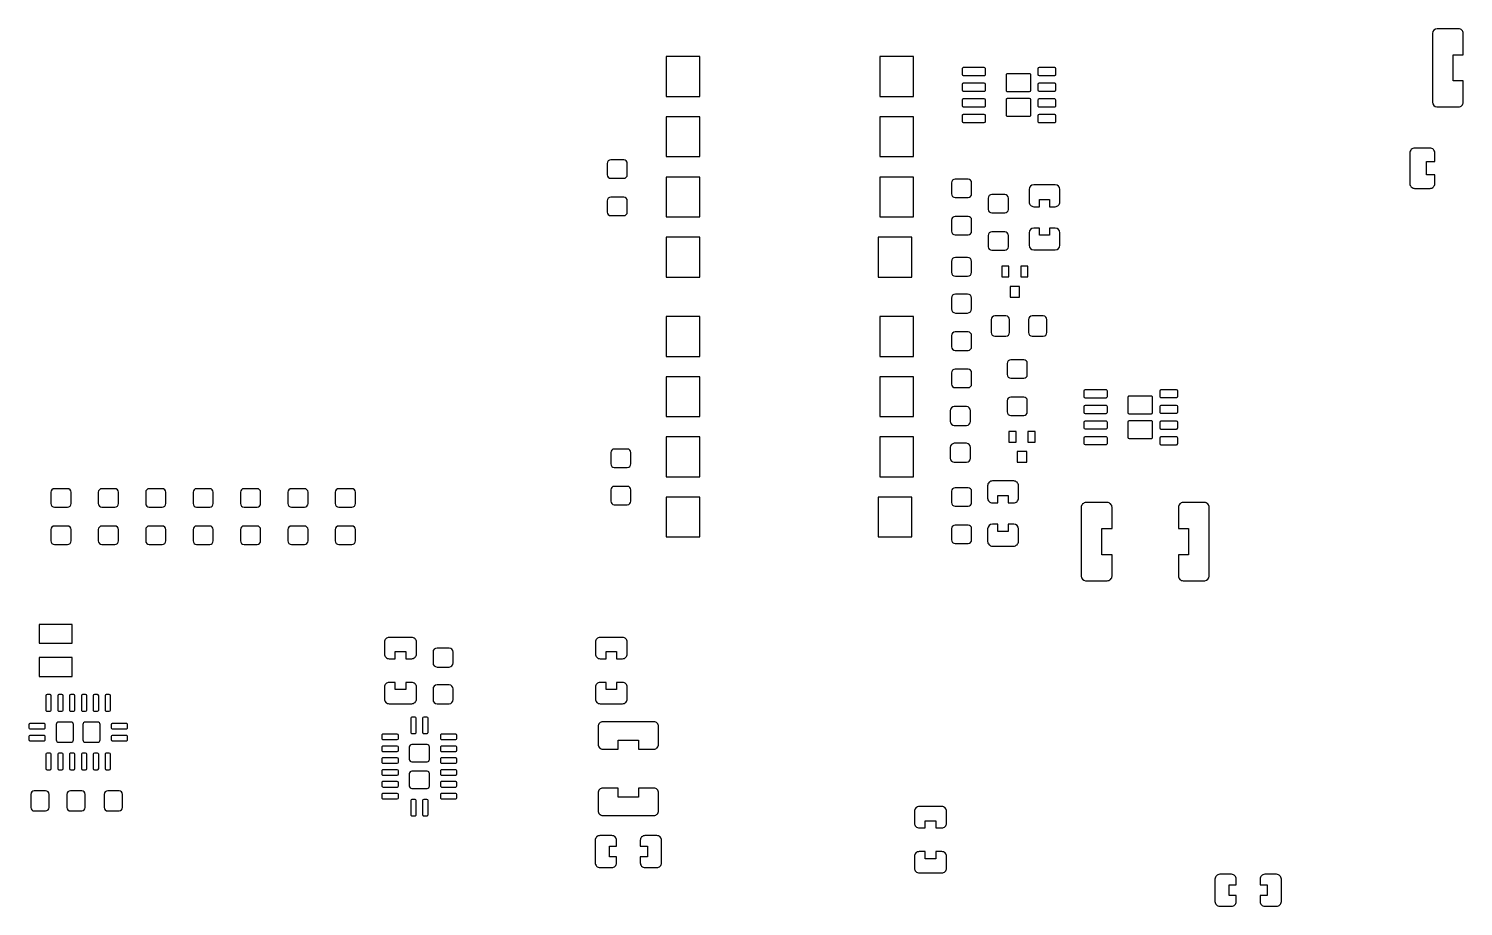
# Model space of a CAD drawing. Extents: x -210 to 210, y -160 to 160.
# Drawn here: x -81.6 to -21, y -89.4 to -52.3 of the extents above; entities that cross this region are included whole.
import ezdxf

# ---------------------------------------------------------------- set-up
doc = ezdxf.new("R2010")
doc.units = 0
doc.header["$MEASUREMENT"] = 0
doc.layers.get('0').update_dxf_attribs({"linetype": 'CONTINUOUS'})

msp = doc.modelspace()

# ---------------------------------------------------------------- linework, layer by layer
for points in [[(-21.045999, -52.51, 0.41508), (-21.245999, -52.31), (-21.245999, -52.31), (-22.145999, -52.31), (-22.145999, -52.31, 0.413692), (-22.345999, -52.51), (-22.345999, -52.51), (-22.345999, -55.41), (-22.345999, -55.41, 0.396244), (-22.158, -55.61), (-22.158, -55.61), (-21.245999, -55.61), (-21.245999, -55.61, 0.415044), (-21.045999, -55.41), (-21.045999, -55.41), (-21.045999, -54.51), (-21.045999, -54.51), (-21.478999, -54.51), (-21.478999, -54.51), (-21.478999, -53.41), (-21.478999, -53.41), (-21.045999, -53.41), (-21.045999, -53.41), (-21.045999, -52.51)], [(-41.21, -54.005, 0.414214), (-41.26, -53.955), (-41.26, -53.955), (-42.15, -53.955), (-42.15, -53.955, 0.414442), (-42.2, -54.005), (-42.2, -54.005), (-42.2, -54.235), (-42.2, -54.235, 0.414185), (-42.15, -54.285), (-42.15, -54.285), (-41.26, -54.285), (-41.26, -54.285, 0.414214), (-41.21, -54.235), (-41.21, -54.235), (-41.21, -54.005)], [(-39.299998, -54.267002, 0.414929), (-39.35, -54.217002), (-39.35, -54.217002), (-40.292, -54.217002), (-40.292, -54.217002, 0.417105), (-40.342, -54.267002), (-40.342, -54.267002), (-40.342, -54.91), (-40.342, -54.91, 0.416034), (-40.292, -54.96), (-40.292, -54.96), (-39.35, -54.96), (-39.35, -54.96, 0.413928), (-39.299998, -54.91), (-39.299998, -54.91), (-39.299998, -54.267002)], [(-38.24, -54.001997, 0.411109), (-38.290002, -53.952002), (-38.290002, -53.952002), (-38.95, -53.952002), (-38.95, -53.952002, 0.411334), (-39, -54.001997), (-39, -54.001997), (-39, -54.232002), (-39, -54.232002, 0.417143), (-38.95, -54.281997), (-38.95, -54.281997), (-38.290002, -54.281997), (-38.290002, -54.281997, 0.416852), (-38.24, -54.232002), (-38.24, -54.232002), (-38.24, -54.001997)], [(-41.21, -54.665, 0.414214), (-41.26, -54.615), (-41.26, -54.615), (-42.15, -54.615), (-42.15, -54.615, 0.414442), (-42.2, -54.665), (-42.2, -54.665), (-42.2, -54.895), (-42.2, -54.895, 0.414185), (-42.15, -54.945), (-42.15, -54.945), (-41.26, -54.945), (-41.26, -54.945, 0.414214), (-41.21, -54.895), (-41.21, -54.895), (-41.21, -54.665)], [(-38.24, -54.662002, 0.411138), (-38.290002, -54.612002), (-38.290002, -54.612002), (-38.95, -54.612002), (-38.95, -54.612002, 0.411362), (-39, -54.662002), (-39, -54.662002), (-39, -54.892002), (-39, -54.892002, 0.417142), (-38.95, -54.942002), (-38.95, -54.942002), (-38.290002, -54.942002), (-38.290002, -54.942002, 0.416852), (-38.24, -54.892002), (-38.24, -54.892002), (-38.24, -54.662002)], [(-41.21, -55.325, 0.414214), (-41.26, -55.275), (-41.26, -55.275), (-42.15, -55.275), (-42.15, -55.275, 0.414442), (-42.2, -55.325), (-42.2, -55.325), (-42.2, -55.555), (-42.2, -55.555, 0.414185), (-42.15, -55.605), (-42.15, -55.605), (-41.26, -55.605), (-41.26, -55.605, 0.414214), (-41.21, -55.555), (-41.21, -55.555), (-41.21, -55.325)], [(-39.299998, -55.31, 0.414071), (-39.35, -55.26), (-39.35, -55.26), (-40.292, -55.26), (-40.292, -55.26, 0.416207), (-40.342, -55.31), (-40.342, -55.31), (-40.342, -55.952998), (-40.342, -55.952998, 0.416873), (-40.292, -56.003003), (-40.292, -56.003003), (-39.35, -56.003003), (-39.35, -56.003003, 0.414728), (-39.299998, -55.952998), (-39.299998, -55.952998), (-39.299998, -55.31)], [(-38.24, -55.326997, 0.411109), (-38.290002, -55.277002), (-38.290002, -55.277002), (-38.95, -55.277002), (-38.95, -55.277002, 0.411334), (-39, -55.326997), (-39, -55.326997), (-39, -55.557002), (-39, -55.557002, 0.417143), (-38.95, -55.606997), (-38.95, -55.606997), (-38.290002, -55.606997), (-38.290002, -55.606997, 0.416852), (-38.24, -55.557002), (-38.24, -55.557002), (-38.24, -55.326997)], [(-41.21, -55.985, 0.414214), (-41.26, -55.935), (-41.26, -55.935), (-42.15, -55.935), (-42.15, -55.935, 0.414442), (-42.2, -55.985), (-42.2, -55.985), (-42.2, -56.215), (-42.2, -56.215, 0.414185), (-42.15, -56.265), (-42.15, -56.265), (-41.26, -56.265), (-41.26, -56.265, 0.414214), (-41.21, -56.215), (-41.21, -56.215), (-41.21, -55.985)], [(-38.24, -55.987002, 0.411138), (-38.290002, -55.937002), (-38.290002, -55.937002), (-38.95, -55.937002), (-38.95, -55.937002, 0.411362), (-39, -55.987002), (-39, -55.987002), (-39, -56.217002), (-39, -56.217002, 0.417142), (-38.95, -56.267002), (-38.95, -56.267002), (-38.290002, -56.267002), (-38.290002, -56.267002, 0.416852), (-38.24, -56.217002), (-38.24, -56.217002), (-38.24, -55.987002)], [(-22.25, -57.55, 0.414375), (-22.45, -57.35), (-22.45, -57.35), (-23.1, -57.35), (-23.1, -57.35, 0.414432), (-23.3, -57.55), (-23.3, -57.55), (-23.3, -58.85), (-23.3, -58.85, 0.414432), (-23.1, -59.05), (-23.1, -59.05), (-22.45, -59.05), (-22.45, -59.05, 0.414367), (-22.25, -58.85), (-22.25, -58.85), (-22.25, -58.483003), (-22.25, -58.483003), (-22.6, -58.483003), (-22.6, -58.483003), (-22.6, -57.916997), (-22.6, -57.916997), (-22.25, -57.916997), (-22.25, -57.916997), (-22.25, -57.55)], [(-56.325, -58, 0.414194), (-56.475, -57.85), (-56.475, -57.85), (-57.025, -57.85), (-57.025, -57.85, 0.41429), (-57.175, -58), (-57.175, -58), (-57.175, -58.475), (-57.175, -58.475, 0.414252), (-57.025, -58.625), (-57.025, -58.625), (-56.475, -58.625), (-56.475, -58.625, 0.414118), (-56.325, -58.475), (-56.325, -58.475), (-56.325, -58)], [(-41.795, -58.81, 0.414233), (-41.945, -58.66), (-41.945, -58.66), (-42.495, -58.66), (-42.495, -58.66, 0.41429), (-42.645, -58.81), (-42.645, -58.81), (-42.645, -59.285), (-42.645, -59.285, 0.414252), (-42.495, -59.435), (-42.495, -59.435), (-41.945, -59.435), (-41.945, -59.435, 0.414214), (-41.795, -59.285), (-41.795, -59.285), (-41.795, -58.81)], [(-40.245, -59.46, 0.414214), (-40.395, -59.31), (-40.395, -59.31), (-40.945, -59.31), (-40.945, -59.31, 0.414233), (-41.095, -59.46), (-41.095, -59.46), (-41.095, -59.935), (-41.095, -59.935, 0.414214), (-40.945, -60.085), (-40.945, -60.085), (-40.395, -60.085), (-40.395, -60.085, 0.414175), (-40.245, -59.935), (-40.245, -59.935), (-40.245, -59.46)], [(-38.07, -59.096997, 0.41366), (-38.27, -58.897002), (-38.27, -58.897002), (-39.17, -58.897002), (-39.17, -58.897002, 0.413692), (-39.37, -59.096997), (-39.37, -59.096997), (-39.37, -59.622002), (-39.37, -59.622002, 0.415162), (-39.17, -59.822002), (-39.17, -59.822002), (-38.937, -59.822002), (-38.937, -59.822002), (-38.937, -59.513999), (-38.937, -59.513999), (-38.502998, -59.513999), (-38.502998, -59.513999), (-38.502998, -59.822002), (-38.502998, -59.822002), (-38.27, -59.822002), (-38.27, -59.822002, 0.415098), (-38.07, -59.622002), (-38.07, -59.622002), (-38.07, -59.096997)], [(-56.325, -59.575, 0.414194), (-56.475, -59.425), (-56.475, -59.425), (-57.025, -59.425), (-57.025, -59.425, 0.41429), (-57.175, -59.575), (-57.175, -59.575), (-57.175, -60.05), (-57.175, -60.05, 0.414252), (-57.025, -60.2), (-57.025, -60.2), (-56.475, -60.2), (-56.475, -60.2, 0.414118), (-56.325, -60.05), (-56.325, -60.05), (-56.325, -59.575)], [(-41.795, -60.385, 0.414233), (-41.945, -60.235), (-41.945, -60.235), (-42.495, -60.235), (-42.495, -60.235, 0.41429), (-42.645, -60.385), (-42.645, -60.385), (-42.645, -60.86), (-42.645, -60.86, 0.414252), (-42.495, -61.01), (-42.495, -61.01), (-41.945, -61.01), (-41.945, -61.01, 0.414214), (-41.795, -60.86), (-41.795, -60.86), (-41.795, -60.385)], [(-40.245, -61.035, 0.414214), (-40.395, -60.885), (-40.395, -60.885), (-40.945, -60.885), (-40.945, -60.885, 0.414214), (-41.095, -61.035), (-41.095, -61.035), (-41.095, -61.51), (-41.095, -61.51, 0.414233), (-40.945, -61.66), (-40.945, -61.66), (-40.395, -61.66), (-40.395, -61.66, 0.414175), (-40.245, -61.51), (-40.245, -61.51), (-40.245, -61.035)], [(-38.07, -60.922002, 0.413646), (-38.27, -60.722998), (-38.27, -60.722998), (-38.502998, -60.722998), (-38.502998, -60.722998), (-38.502998, -61.031001), (-38.502998, -61.031001), (-38.937, -61.031001), (-38.937, -61.031001), (-38.937, -60.722998), (-38.937, -60.722998), (-39.17, -60.722998), (-39.17, -60.722998, 0.413724), (-39.37, -60.922002), (-39.37, -60.922002), (-39.37, -61.447998), (-39.37, -61.447998, 0.413684), (-39.17, -61.647998), (-39.17, -61.647998), (-38.27, -61.647998), (-38.27, -61.647998, 0.413645), (-38.07, -61.447998), (-38.07, -61.447998), (-38.07, -60.922002)], [(-41.795, -62.135, 0.40436), (-41.963999, -61.96), (-41.963999, -61.96), (-42.475996, -61.96), (-42.475996, -61.96, 0.404425), (-42.645, -62.135), (-42.645, -62.135), (-42.645, -62.584995), (-42.645, -62.584995, 0.40441), (-42.475996, -62.760005), (-42.475996, -62.760005), (-41.963999, -62.760005), (-41.963999, -62.760005, 0.404345), (-41.795, -62.584995), (-41.795, -62.584995), (-41.795, -62.135)], [(-41.795, -63.685, 0.404345), (-41.963999, -63.51), (-41.963999, -63.51), (-42.475996, -63.51), (-42.475996, -63.51, 0.404409), (-42.645, -63.685), (-42.645, -63.685), (-42.645, -64.135), (-42.645, -64.135, 0.404409), (-42.475996, -64.31), (-42.475996, -64.31), (-41.963999, -64.31), (-41.963999, -64.31, 0.404345), (-41.795, -64.135), (-41.795, -64.135), (-41.795, -63.685)], [(-40.195, -64.585, 0.414171), (-40.344998, -64.435), (-40.344998, -64.435), (-40.82, -64.435), (-40.82, -64.435, 0.414271), (-40.97, -64.585), (-40.97, -64.585), (-40.97, -65.135), (-40.97, -65.135, 0.414285), (-40.82, -65.284995), (-40.82, -65.284995), (-40.344998, -65.284995), (-40.344998, -65.284995, 0.414147), (-40.195, -65.135), (-40.195, -65.135), (-40.195, -64.585)], [(-38.62, -64.585, 0.414194), (-38.770002, -64.435), (-38.770002, -64.435), (-39.244998, -64.435), (-39.244998, -64.435, 0.414256), (-39.395, -64.585), (-39.395, -64.585), (-39.395, -65.135), (-39.395, -65.135, 0.414266), (-39.244998, -65.284995), (-39.244998, -65.284995), (-38.770002, -65.284995), (-38.770002, -65.284995, 0.41418), (-38.62, -65.135), (-38.62, -65.135), (-38.62, -64.585)], [(-41.795, -65.26, 0.414214), (-41.945, -65.11), (-41.945, -65.11), (-42.495, -65.11), (-42.495, -65.11, 0.414271), (-42.645, -65.26), (-42.645, -65.26), (-42.645, -65.734995), (-42.645, -65.734995, 0.41428), (-42.495, -65.885), (-42.495, -65.885), (-41.945, -65.885), (-41.945, -65.885, 0.414252), (-41.795, -65.734995), (-41.795, -65.734995), (-41.795, -65.26)], [(-39.445002, -66.435, 0.41419), (-39.595, -66.285), (-39.595, -66.285), (-40.144998, -66.285), (-40.144998, -66.285, 0.414276), (-40.295, -66.435), (-40.295, -66.435), (-40.295, -66.91), (-40.295, -66.91, 0.414228), (-40.144998, -67.06), (-40.144998, -67.06), (-39.595, -67.06), (-39.595, -67.06, 0.414137), (-39.445002, -66.91), (-39.445002, -66.91), (-39.445002, -66.435)], [(-41.795, -66.835, 0.414223), (-41.945, -66.685), (-41.945, -66.685), (-42.495, -66.685), (-42.495, -66.685, 0.414271), (-42.645, -66.835), (-42.645, -66.835), (-42.645, -67.31), (-42.645, -67.31, 0.414271), (-42.495, -67.46), (-42.495, -67.46), (-41.945, -67.46), (-41.945, -67.46, 0.414214), (-41.795, -67.31), (-41.795, -67.31), (-41.795, -66.835)], [(-36.068, -67.604995, 0.416954), (-36.118, -67.555005), (-36.118, -67.555005), (-37.007998, -67.555005), (-37.007998, -67.555005, 0.411589), (-37.058, -67.604995), (-37.058, -67.604995), (-37.058, -67.835005), (-37.058, -67.835005, 0.411392), (-37.007998, -67.884995), (-37.007998, -67.884995), (-36.118, -67.884995), (-36.118, -67.884995, 0.41678), (-36.068, -67.835005), (-36.068, -67.835005), (-36.068, -67.604995)], [(-33.098, -67.602002, 0.41413), (-33.147998, -67.552002), (-33.147998, -67.552002), (-33.808, -67.552002), (-33.808, -67.552002, 0.408518), (-33.858, -67.602002), (-33.858, -67.602002), (-33.858, -67.832002), (-33.858, -67.832002, 0.414303), (-33.808, -67.882002), (-33.808, -67.882002), (-33.147998, -67.882002), (-33.147998, -67.882002, 0.419871), (-33.098, -67.832002), (-33.098, -67.832002), (-33.098, -67.602002)], [(-41.845, -68.435, 0.404343), (-42.013999, -68.26), (-42.013999, -68.26), (-42.526001, -68.26), (-42.526001, -68.26, 0.404465), (-42.695, -68.435), (-42.695, -68.435), (-42.695, -68.885), (-42.695, -68.885, 0.404418), (-42.526001, -69.06), (-42.526001, -69.06), (-42.013999, -69.06), (-42.013999, -69.06, 0.404296), (-41.845, -68.885), (-41.845, -68.885), (-41.845, -68.435)], [(-39.445002, -68.01, 0.414185), (-39.595, -67.86), (-39.595, -67.86), (-40.144998, -67.86), (-40.144998, -67.86, 0.414276), (-40.295, -68.01), (-40.295, -68.01), (-40.295, -68.485), (-40.295, -68.485, 0.414237), (-40.144998, -68.635), (-40.144998, -68.635), (-39.595, -68.635), (-39.595, -68.635, 0.414156), (-39.445002, -68.485), (-39.445002, -68.485), (-39.445002, -68.01)], [(-36.068, -68.265, 0.416954), (-36.118, -68.215), (-36.118, -68.215), (-37.007998, -68.215), (-37.007998, -68.215, 0.41159), (-37.058, -68.265), (-37.058, -68.265), (-37.058, -68.495), (-37.058, -68.495, 0.411448), (-37.007998, -68.545), (-37.007998, -68.545), (-36.118, -68.545), (-36.118, -68.545, 0.416838), (-36.068, -68.495), (-36.068, -68.495), (-36.068, -68.265)], [(-34.157998, -67.867002, 0.418117), (-34.208, -67.817002), (-34.208, -67.817002), (-35.15, -67.817002), (-35.15, -67.817002, 0.414267), (-35.2, -67.867002), (-35.2, -67.867002), (-35.2, -68.510005), (-35.2, -68.510005, 0.413185), (-35.15, -68.559995), (-35.15, -68.559995), (-34.208, -68.559995), (-34.208, -68.559995, 0.417041), (-34.157998, -68.510005), (-34.157998, -68.510005), (-34.157998, -67.867002)], [(-33.098, -68.262002, 0.414145), (-33.147998, -68.212002), (-33.147998, -68.212002), (-33.808, -68.212002), (-33.808, -68.212002, 0.408658), (-33.858, -68.262002), (-33.858, -68.262002), (-33.858, -68.492002), (-33.858, -68.492002, 0.414287), (-33.808, -68.541997), (-33.808, -68.541997), (-33.147998, -68.541997), (-33.147998, -68.541997, 0.420017), (-33.098, -68.492002), (-33.098, -68.492002), (-33.098, -68.262002)], [(-36.068, -68.925, 0.416983), (-36.118, -68.875), (-36.118, -68.875), (-37.007998, -68.875), (-37.007998, -68.875, 0.411618), (-37.058, -68.925), (-37.058, -68.925), (-37.058, -69.155), (-37.058, -69.155, 0.41142), (-37.007998, -69.205), (-37.007998, -69.205), (-36.118, -69.205), (-36.118, -69.205, 0.416737), (-36.068, -69.155), (-36.068, -69.155), (-36.068, -68.925)], [(-34.157998, -68.910005, 0.417084), (-34.208, -68.86), (-34.208, -68.86), (-35.15, -68.86), (-35.15, -68.86, 0.413441), (-35.2, -68.910005), (-35.2, -68.910005), (-35.2, -69.553003), (-35.2, -69.553003, 0.413953), (-35.15, -69.602998), (-35.15, -69.602998), (-34.208, -69.602998), (-34.208, -69.602998, 0.417826), (-34.157998, -69.553003), (-34.157998, -69.553003), (-34.157998, -68.910005)], [(-33.098, -68.926997, 0.414088), (-33.147998, -68.876997), (-33.147998, -68.876997), (-33.808, -68.876997), (-33.808, -68.876997, 0.408658), (-33.858, -68.926997), (-33.858, -68.926997), (-33.858, -69.156997), (-33.858, -69.156997, 0.414202), (-33.808, -69.206997), (-33.808, -69.206997), (-33.147998, -69.206997), (-33.147998, -69.206997, 0.419929), (-33.098, -69.156997), (-33.098, -69.156997), (-33.098, -68.926997)], [(-36.068, -69.585005, 0.417012), (-36.118, -69.535), (-36.118, -69.535), (-37.007998, -69.535), (-37.007998, -69.535, 0.411646), (-37.058, -69.585005), (-37.058, -69.585005), (-37.058, -69.815), (-37.058, -69.815, 0.41142), (-37.007998, -69.865005), (-37.007998, -69.865005), (-36.118, -69.865005), (-36.118, -69.865005, 0.416766), (-36.068, -69.815), (-36.068, -69.815), (-36.068, -69.585005)], [(-33.098, -69.587002, 0.414274), (-33.147998, -69.536997), (-33.147998, -69.536997), (-33.808, -69.536997), (-33.808, -69.536997, 0.408658), (-33.858, -69.587002), (-33.858, -69.587002), (-33.858, -69.816997), (-33.858, -69.816997, 0.414316), (-33.808, -69.867002), (-33.808, -69.867002), (-33.147998, -69.867002), (-33.147998, -69.867002, 0.420046), (-33.098, -69.816997), (-33.098, -69.816997), (-33.098, -69.587002)], [(-56.175, -70.199995, 0.414214), (-56.325, -70.05), (-56.325, -70.05), (-56.875, -70.05), (-56.875, -70.05, 0.41429), (-57.025, -70.199995), (-57.025, -70.199995), (-57.025, -70.675), (-57.025, -70.675, 0.414252), (-56.875, -70.825005), (-56.875, -70.825005), (-56.325, -70.825005), (-56.325, -70.825005, 0.414194), (-56.175, -70.675), (-56.175, -70.675), (-56.175, -70.199995)], [(-41.845, -69.985, 0.404335), (-42.013999, -69.810005), (-42.013999, -69.810005), (-42.526001, -69.810005), (-42.526001, -69.810005, 0.404457), (-42.695, -69.985), (-42.695, -69.985), (-42.695, -70.435005), (-42.695, -70.435005, 0.404418), (-42.526001, -70.61), (-42.526001, -70.61), (-42.013999, -70.61), (-42.013999, -70.61, 0.404296), (-41.845, -70.435005), (-41.845, -70.435005), (-41.845, -69.985)], [(-39.82, -71.598003, 0.415126), (-40.02, -71.396997), (-40.02, -71.396997), (-40.92, -71.396997), (-40.92, -71.396997, 0.415173), (-41.12, -71.598003), (-41.12, -71.598003), (-41.12, -72.122002), (-41.12, -72.122002, 0.415183), (-40.92, -72.323003), (-40.92, -72.323003), (-40.687, -72.323003), (-40.687, -72.323003), (-40.687, -72.013994), (-40.687, -72.013994), (-40.252998, -72.013994), (-40.252998, -72.013994), (-40.252998, -72.323003), (-40.252998, -72.323003), (-40.02, -72.323003), (-40.02, -72.323003, 0.415105), (-39.82, -72.122002), (-39.82, -72.122002), (-39.82, -71.598003)], [(-79.8, -71.875, 0.41513), (-79.949995, -71.725005), (-79.949995, -71.725005), (-80.5, -71.725005), (-80.5, -71.725005, 0.413328), (-80.65, -71.875), (-80.65, -71.875), (-80.65, -72.350005), (-80.65, -72.350005, 0.413261), (-80.5, -72.5), (-80.5, -72.5), (-79.949995, -72.5), (-79.949995, -72.5, 0.415092), (-79.8, -72.350005), (-79.8, -72.350005), (-79.8, -71.875)], [(-77.8, -71.875, 0.415149), (-77.95, -71.725005), (-77.95, -71.725005), (-78.500005, -71.725005), (-78.500005, -71.725005, 0.413328), (-78.65, -71.875), (-78.65, -71.875), (-78.65, -72.350005), (-78.65, -72.350005, 0.413261), (-78.500005, -72.5), (-78.500005, -72.5), (-77.95, -72.5), (-77.95, -72.5, 0.41512), (-77.8, -72.350005), (-77.8, -72.350005), (-77.8, -71.875)], [(-75.8, -71.875, 0.415149), (-75.949995, -71.725005), (-75.949995, -71.725005), (-76.5, -71.725005), (-76.5, -71.725005, 0.413328), (-76.65, -71.875), (-76.65, -71.875), (-76.65, -72.350005), (-76.65, -72.350005, 0.413261), (-76.5, -72.5), (-76.5, -72.5), (-75.949995, -72.5), (-75.949995, -72.5, 0.415111), (-75.8, -72.350005), (-75.8, -72.350005), (-75.8, -71.875)], [(-73.8, -71.875, 0.415149), (-73.95, -71.725005), (-73.95, -71.725005), (-74.5, -71.725005), (-74.5, -71.725005, 0.413337), (-74.649995, -71.875), (-74.649995, -71.875), (-74.649995, -72.350005), (-74.649995, -72.350005, 0.413271), (-74.5, -72.5), (-74.5, -72.5), (-73.95, -72.5), (-73.95, -72.5, 0.41513), (-73.8, -72.350005), (-73.8, -72.350005), (-73.8, -71.875)], [(-71.8, -71.875, 0.415168), (-71.950005, -71.725005), (-71.950005, -71.725005), (-72.5, -71.725005), (-72.5, -71.725005, 0.413337), (-72.65, -71.875), (-72.65, -71.875), (-72.65, -72.350005), (-72.65, -72.350005, 0.413271), (-72.5, -72.5), (-72.5, -72.5), (-71.950005, -72.5), (-71.950005, -72.5, 0.41513), (-71.8, -72.350005), (-71.8, -72.350005), (-71.8, -71.875)], [(-69.799995, -71.875, 0.415149), (-69.95, -71.725005), (-69.95, -71.725005), (-70.5, -71.725005), (-70.5, -71.725005, 0.413337), (-70.649995, -71.875), (-70.649995, -71.875), (-70.649995, -72.350005), (-70.649995, -72.350005, 0.413271), (-70.5, -72.5), (-70.5, -72.5), (-69.95, -72.5), (-69.95, -72.5, 0.41513), (-69.799995, -72.350005), (-69.799995, -72.350005), (-69.799995, -71.875)], [(-67.8, -71.875, 0.415149), (-67.950005, -71.725005), (-67.950005, -71.725005), (-68.499995, -71.725005), (-68.499995, -71.725005, 0.413337), (-68.65, -71.875), (-68.65, -71.875), (-68.65, -72.350005), (-68.65, -72.350005, 0.413271), (-68.499995, -72.5), (-68.499995, -72.5), (-67.950005, -72.5), (-67.950005, -72.5, 0.41513), (-67.8, -72.350005), (-67.8, -72.350005), (-67.8, -71.875)], [(-56.175, -71.774995, 0.414214), (-56.325, -71.625), (-56.325, -71.625), (-56.875, -71.625), (-56.875, -71.625, 0.41429), (-57.025, -71.774995), (-57.025, -71.774995), (-57.025, -72.25), (-57.025, -72.25, 0.414252), (-56.875, -72.399995), (-56.875, -72.399995), (-56.325, -72.399995), (-56.325, -72.399995, 0.414194), (-56.175, -72.25), (-56.175, -72.25), (-56.175, -71.774995)], [(-41.795, -71.834995, 0.414223), (-41.945, -71.685), (-41.945, -71.685), (-42.495, -71.685), (-42.495, -71.685, 0.414261), (-42.645, -71.834995), (-42.645, -71.834995), (-42.645, -72.31), (-42.645, -72.31, 0.414271), (-42.495, -72.460005), (-42.495, -72.460005), (-41.945, -72.460005), (-41.945, -72.460005, 0.414214), (-41.795, -72.31), (-41.795, -72.31), (-41.795, -71.834995)], [(-35.87, -72.509995, 0.414349), (-36.07, -72.31), (-36.07, -72.31), (-36.97, -72.31), (-36.97, -72.31, 0.414435), (-37.17, -72.509995), (-37.17, -72.509995), (-37.17, -75.41), (-37.17, -75.41, 0.395561), (-36.982998, -75.609995), (-36.982998, -75.609995), (-36.07, -75.609995), (-36.07, -75.609995, 0.414353), (-35.87, -75.41), (-35.87, -75.41), (-35.87, -74.51), (-35.87, -74.51), (-36.302998, -74.51), (-36.302998, -74.51), (-36.302998, -73.409995), (-36.302998, -73.409995), (-35.87, -73.409995), (-35.87, -73.409995), (-35.87, -72.509995)], [(-31.769998, -72.509995, 0.414357), (-31.970002, -72.31), (-31.970002, -72.31), (-32.869998, -72.31), (-32.869998, -72.31, 0.414425), (-33.070002, -72.509995), (-33.070002, -72.509995), (-33.070002, -73.409995), (-33.070002, -73.409995), (-32.637, -73.409995), (-32.637, -73.409995), (-32.637, -74.51), (-32.637, -74.51), (-33.070002, -74.51), (-33.070002, -74.51), (-33.070002, -75.41), (-33.070002, -75.41, 0.414403), (-32.869998, -75.609995), (-32.869998, -75.609995), (-31.957, -75.609995), (-31.957, -75.609995, 0.395473), (-31.769998, -75.41), (-31.769998, -75.41), (-31.769998, -72.509995)], [(-39.82, -73.422002, 0.413646), (-40.02, -73.223003), (-40.02, -73.223003), (-40.252998, -73.223003), (-40.252998, -73.223003), (-40.252998, -73.531001), (-40.252998, -73.531001), (-40.687, -73.531001), (-40.687, -73.531001), (-40.687, -73.223003), (-40.687, -73.223003), (-40.92, -73.223003), (-40.92, -73.223003, 0.413717), (-41.12, -73.422002), (-41.12, -73.422002), (-41.12, -73.946997), (-41.12, -73.946997, 0.415151), (-40.92, -74.147998), (-40.92, -74.147998), (-40.02, -74.147998), (-40.02, -74.147998, 0.415122), (-39.82, -73.946997), (-39.82, -73.946997), (-39.82, -73.422002)], [(-79.8, -73.45, 0.41513), (-79.949995, -73.299995), (-79.949995, -73.299995), (-80.5, -73.299995), (-80.5, -73.299995, 0.413328), (-80.65, -73.45), (-80.65, -73.45), (-80.65, -73.925005), (-80.65, -73.925005, 0.413309), (-80.5, -74.075), (-80.5, -74.075), (-79.949995, -74.075), (-79.949995, -74.075, 0.415111), (-79.8, -73.925005), (-79.8, -73.925005), (-79.8, -73.45)], [(-77.8, -73.45, 0.415149), (-77.95, -73.299995), (-77.95, -73.299995), (-78.500005, -73.299995), (-78.500005, -73.299995, 0.413328), (-78.65, -73.45), (-78.65, -73.45), (-78.65, -73.925005), (-78.65, -73.925005, 0.41329), (-78.500005, -74.075), (-78.500005, -74.075), (-77.95, -74.075), (-77.95, -74.075, 0.41514), (-77.8, -73.925005), (-77.8, -73.925005), (-77.8, -73.45)], [(-75.8, -73.45, 0.41513), (-75.949995, -73.299995), (-75.949995, -73.299995), (-76.5, -73.299995), (-76.5, -73.299995, 0.413328), (-76.65, -73.45), (-76.65, -73.45), (-76.65, -73.925005), (-76.65, -73.925005, 0.413309), (-76.5, -74.075), (-76.5, -74.075), (-75.949995, -74.075), (-75.949995, -74.075, 0.41513), (-75.8, -73.925005), (-75.8, -73.925005), (-75.8, -73.45)], [(-73.8, -73.45, 0.41514), (-73.95, -73.299995), (-73.95, -73.299995), (-74.5, -73.299995), (-74.5, -73.299995, 0.413337), (-74.649995, -73.45), (-74.649995, -73.45), (-74.649995, -73.925005), (-74.649995, -73.925005, 0.413299), (-74.5, -74.075), (-74.5, -74.075), (-73.95, -74.075), (-73.95, -74.075, 0.415149), (-73.8, -73.925005), (-73.8, -73.925005), (-73.8, -73.45)], [(-71.8, -73.45, 0.415149), (-71.950005, -73.299995), (-71.950005, -73.299995), (-72.5, -73.299995), (-72.5, -73.299995, 0.413337), (-72.65, -73.45), (-72.65, -73.45), (-72.65, -73.925005), (-72.65, -73.925005, 0.413309), (-72.5, -74.075), (-72.5, -74.075), (-71.950005, -74.075), (-71.950005, -74.075, 0.415149), (-71.8, -73.925005), (-71.8, -73.925005), (-71.8, -73.45)], [(-69.799995, -73.45, 0.41514), (-69.95, -73.299995), (-69.95, -73.299995), (-70.5, -73.299995), (-70.5, -73.299995, 0.413337), (-70.649995, -73.45), (-70.649995, -73.45), (-70.649995, -73.925005), (-70.649995, -73.925005, 0.413299), (-70.5, -74.075), (-70.5, -74.075), (-69.95, -74.075), (-69.95, -74.075, 0.415149), (-69.799995, -73.925005), (-69.799995, -73.925005), (-69.799995, -73.45)], [(-67.8, -73.45, 0.415149), (-67.950005, -73.299995), (-67.950005, -73.299995), (-68.499995, -73.299995), (-68.499995, -73.299995, 0.413337), (-68.65, -73.45), (-68.65, -73.45), (-68.65, -73.925005), (-68.65, -73.925005, 0.413318), (-68.499995, -74.075), (-68.499995, -74.075), (-67.950005, -74.075), (-67.950005, -74.075, 0.415149), (-67.8, -73.925005), (-67.8, -73.925005), (-67.8, -73.45)], [(-41.795, -73.409995, 0.414223), (-41.945, -73.26), (-41.945, -73.26), (-42.495, -73.26), (-42.495, -73.26, 0.414261), (-42.645, -73.409995), (-42.645, -73.409995), (-42.645, -73.885), (-42.645, -73.885, 0.414271), (-42.495, -74.034995), (-42.495, -74.034995), (-41.945, -74.034995), (-41.945, -74.034995, 0.414214), (-41.795, -73.885), (-41.795, -73.885), (-41.795, -73.409995)], [(-65.225, -78.199995, 0.414349), (-65.425, -78), (-65.425, -78), (-66.375, -78), (-66.375, -78, 0.414435), (-66.575, -78.199995), (-66.575, -78.199995), (-66.575, -78.7), (-66.575, -78.7, 0.414421), (-66.375, -78.9), (-66.375, -78.9), (-66.125, -78.9), (-66.125, -78.9), (-66.125, -78.599995), (-66.125, -78.599995), (-65.675, -78.599995), (-65.675, -78.599995), (-65.675, -78.9), (-65.675, -78.9), (-65.425, -78.9), (-65.425, -78.9, 0.414342), (-65.225, -78.7), (-65.225, -78.7), (-65.225, -78.199995)], [(-56.325, -78.199995, 0.414371), (-56.525, -78), (-56.525, -78), (-57.475, -78), (-57.475, -78, 0.414435), (-57.675, -78.199995), (-57.675, -78.199995), (-57.675, -78.7), (-57.675, -78.7, 0.414442), (-57.475, -78.9), (-57.475, -78.9), (-57.225, -78.9), (-57.225, -78.9), (-57.225, -78.599995), (-57.225, -78.599995), (-56.775, -78.599995), (-56.775, -78.599995), (-56.775, -78.9), (-56.775, -78.9), (-56.525, -78.9), (-56.525, -78.9, 0.414364), (-56.325, -78.7), (-56.325, -78.7), (-56.325, -78.199995)], [(-63.675, -78.625, 0.404359), (-63.844004, -78.45), (-63.844004, -78.45), (-64.356001, -78.45), (-64.356001, -78.45, 0.404456), (-64.525, -78.625), (-64.525, -78.625), (-64.525, -79.075), (-64.525, -79.075, 0.404386), (-64.356001, -79.25), (-64.356001, -79.25), (-63.844004, -79.25), (-63.844004, -79.25, 0.404313), (-63.675, -79.075), (-63.675, -79.075), (-63.675, -78.625)], [(-65.225, -80.1, 0.414378), (-65.425, -79.899995), (-65.425, -79.899995), (-65.675, -79.899995), (-65.675, -79.899995), (-65.675, -80.2), (-65.675, -80.2), (-66.125, -80.2), (-66.125, -80.2), (-66.125, -79.899995), (-66.125, -79.899995), (-66.375, -79.899995), (-66.375, -79.899995, 0.414435), (-66.575, -80.1), (-66.575, -80.1), (-66.575, -80.6), (-66.575, -80.6, 0.414428), (-66.375, -80.799995), (-66.375, -80.799995), (-65.425, -80.799995), (-65.425, -80.799995, 0.414342), (-65.225, -80.6), (-65.225, -80.6), (-65.225, -80.1)], [(-56.325, -80.1, 0.4144), (-56.525, -79.899995), (-56.525, -79.899995), (-56.775, -79.899995), (-56.775, -79.899995), (-56.775, -80.2), (-56.775, -80.2), (-57.225, -80.2), (-57.225, -80.2), (-57.225, -79.899995), (-57.225, -79.899995), (-57.475, -79.899995), (-57.475, -79.899995, 0.414464), (-57.675, -80.1), (-57.675, -80.1), (-57.675, -80.6), (-57.675, -80.6, 0.414428), (-57.475, -80.799995), (-57.475, -80.799995), (-56.525, -80.799995), (-56.525, -80.799995, 0.414364), (-56.325, -80.6), (-56.325, -80.6), (-56.325, -80.1)], [(-80.634995, -80.464995, 0.413928), (-80.684995, -80.415005), (-80.684995, -80.415005), (-80.815, -80.415005), (-80.815, -80.415005, 0.414414), (-80.865005, -80.464995), (-80.865005, -80.464995), (-80.865005, -81.065), (-80.865005, -81.065, 0.414385), (-80.815, -81.115), (-80.815, -81.115), (-80.684995, -81.115), (-80.684995, -81.115, 0.414071), (-80.634995, -81.065), (-80.634995, -81.065), (-80.634995, -80.464995)], [(-80.135005, -80.464995, 0.413985), (-80.184995, -80.415005), (-80.184995, -80.415005), (-80.315, -80.415005), (-80.315, -80.415005, 0.414385), (-80.365, -80.464995), (-80.365, -80.464995), (-80.365, -81.065), (-80.365, -81.065, 0.414385), (-80.315, -81.115), (-80.315, -81.115), (-80.184995, -81.115), (-80.184995, -81.115, 0.414128), (-80.135005, -81.065), (-80.135005, -81.065), (-80.135005, -80.464995)], [(-79.635, -80.464995, 0.414042), (-79.685005, -80.415005), (-79.685005, -80.415005), (-79.815, -80.415005), (-79.815, -80.415005, 0.414385), (-79.865, -80.464995), (-79.865, -80.464995), (-79.865, -81.065), (-79.865, -81.065, 0.414385), (-79.815, -81.115), (-79.815, -81.115), (-79.685005, -81.115), (-79.685005, -81.115, 0.414128), (-79.635, -81.065), (-79.635, -81.065), (-79.635, -80.464995)], [(-79.135, -80.464995, 0.414042), (-79.185, -80.415005), (-79.185, -80.415005), (-79.315, -80.415005), (-79.315, -80.415005, 0.414385), (-79.365, -80.464995), (-79.365, -80.464995), (-79.365, -81.065), (-79.365, -81.065, 0.414357), (-79.315, -81.115), (-79.315, -81.115), (-79.185, -81.115), (-79.185, -81.115, 0.414128), (-79.135, -81.065), (-79.135, -81.065), (-79.135, -80.464995)], [(-78.635, -80.464995, 0.413985), (-78.685, -80.415005), (-78.685, -80.415005), (-78.815, -80.415005), (-78.815, -80.415005, 0.414385), (-78.865, -80.464995), (-78.865, -80.464995), (-78.865, -81.065), (-78.865, -81.065, 0.414414), (-78.815, -81.115), (-78.815, -81.115), (-78.685, -81.115), (-78.685, -81.115, 0.414071), (-78.635, -81.065), (-78.635, -81.065), (-78.635, -80.464995)], [(-78.135, -80.464995, 0.414013), (-78.185, -80.415005), (-78.185, -80.415005), (-78.314995, -80.415005), (-78.314995, -80.415005, 0.414385), (-78.365, -80.464995), (-78.365, -80.464995), (-78.365, -81.065), (-78.365, -81.065, 0.414385), (-78.314995, -81.115), (-78.314995, -81.115), (-78.185, -81.115), (-78.185, -81.115, 0.414099), (-78.135, -81.065), (-78.135, -81.065), (-78.135, -80.464995)], [(-63.675, -80.174995, 0.404344), (-63.844004, -80), (-63.844004, -80), (-64.356001, -80), (-64.356001, -80, 0.404401), (-64.525, -80.174995), (-64.525, -80.174995), (-64.525, -80.625), (-64.525, -80.625, 0.404369), (-64.356001, -80.799995), (-64.356001, -80.799995), (-63.844004, -80.799995), (-63.844004, -80.799995, 0.404313), (-63.675, -80.625), (-63.675, -80.625), (-63.675, -80.174995)], [(-80.886997, -81.685, 0.41717), (-80.937998, -81.635), (-80.937998, -81.635), (-81.537998, -81.635), (-81.537998, -81.635, 0.411674), (-81.587998, -81.685), (-81.587998, -81.685), (-81.587998, -81.814995), (-81.587998, -81.814995, 0.411449), (-81.537998, -81.865), (-81.537998, -81.865), (-80.937998, -81.865), (-80.937998, -81.865, 0.416854), (-80.886997, -81.814995), (-80.886997, -81.814995), (-80.886997, -81.685)], [(-79.7, -81.675, 0.414228), (-79.8, -81.575), (-79.8, -81.575), (-80.325, -81.575), (-80.325, -81.575, 0.414256), (-80.425, -81.675), (-80.425, -81.675), (-80.425, -82.325), (-80.425, -82.325, 0.414214), (-80.325, -82.425), (-80.325, -82.425), (-79.8, -82.425), (-79.8, -82.425, 0.414156), (-79.7, -82.325), (-79.7, -82.325), (-79.7, -81.675)], [(-78.575, -81.675, 0.414228), (-78.675, -81.575), (-78.675, -81.575), (-79.2, -81.575), (-79.2, -81.575, 0.414242), (-79.3, -81.675), (-79.3, -81.675), (-79.3, -82.325), (-79.3, -82.325, 0.414199), (-79.2, -82.425), (-79.2, -82.425), (-78.675, -82.425), (-78.675, -82.425, 0.414156), (-78.575, -82.325), (-78.575, -82.325), (-78.575, -81.675)], [(-77.412998, -81.685, 0.417171), (-77.463003, -81.635), (-77.463003, -81.635), (-78.062998, -81.635), (-78.062998, -81.635, 0.411448), (-78.112998, -81.685), (-78.112998, -81.685), (-78.112998, -81.814995), (-78.112998, -81.814995, 0.411533), (-78.062998, -81.865), (-78.062998, -81.865), (-77.463003, -81.865), (-77.463003, -81.865, 0.416997), (-77.412998, -81.814995), (-77.412998, -81.814995), (-77.412998, -81.685)], [(-65.234995, -81.412002, 0.41125), (-65.284995, -81.362002), (-65.284995, -81.362002), (-65.415, -81.362002), (-65.415, -81.362002, 0.411645), (-65.465005, -81.412002), (-65.465005, -81.412002), (-65.465005, -82.012002), (-65.465005, -82.012002, 0.417374), (-65.415, -82.062002), (-65.415, -82.062002), (-65.284995, -82.062002), (-65.284995, -82.062002, 0.416881), (-65.234995, -82.012002), (-65.234995, -82.012002), (-65.234995, -81.412002)], [(-64.735005, -81.412002, 0.411194), (-64.784995, -81.362002), (-64.784995, -81.362002), (-64.915, -81.362002), (-64.915, -81.362002, 0.411645), (-64.965, -81.412002), (-64.965, -81.412002), (-64.965, -82.012002), (-64.965, -82.012002, 0.417374), (-64.915, -82.062002), (-64.915, -82.062002), (-64.784995, -82.062002), (-64.784995, -82.062002, 0.416881), (-64.735005, -82.012002), (-64.735005, -82.012002), (-64.735005, -81.412002)], [(-55.005, -81.765005, 0.414414), (-55.205, -81.565), (-55.205, -81.565), (-57.355, -81.565), (-57.355, -81.565, 0.414414), (-57.555, -81.765005), (-57.555, -81.765005), (-57.555, -82.515), (-57.555, -82.515, 0.4144), (-57.355, -82.715), (-57.355, -82.715), (-56.705, -82.715), (-56.705, -82.715), (-56.705, -82.332002), (-56.705, -82.332002), (-55.855, -82.332002), (-55.855, -82.332002), (-55.855, -82.715), (-55.855, -82.715), (-55.205, -82.715), (-55.205, -82.715, 0.414364), (-55.005, -82.515), (-55.005, -82.515), (-55.005, -81.765005)], [(-80.886997, -82.185, 0.417227), (-80.937998, -82.135), (-80.937998, -82.135), (-81.537998, -82.135), (-81.537998, -82.135, 0.411646), (-81.587998, -82.185), (-81.587998, -82.185), (-81.587998, -82.315), (-81.587998, -82.315, 0.411448), (-81.537998, -82.365), (-81.537998, -82.365), (-80.937998, -82.365), (-80.937998, -82.365, 0.416854), (-80.886997, -82.315), (-80.886997, -82.315), (-80.886997, -82.185)], [(-77.412998, -82.185, 0.4172), (-77.463003, -82.135), (-77.463003, -82.135), (-78.062998, -82.135), (-78.062998, -82.135, 0.411589), (-78.112998, -82.185), (-78.112998, -82.185), (-78.112998, -82.315), (-78.112998, -82.315, 0.411533), (-78.062998, -82.365), (-78.062998, -82.365), (-77.463003, -82.365), (-77.463003, -82.365, 0.416997), (-77.412998, -82.315), (-77.412998, -82.315), (-77.412998, -82.185)], [(-65.985, -82.135, 0.414156), (-66.035005, -82.085), (-66.035005, -82.085), (-66.635, -82.085), (-66.635, -82.085, 0.414586), (-66.685, -82.135), (-66.685, -82.135), (-66.685, -82.265), (-66.685, -82.265, 0.414471), (-66.635, -82.315), (-66.635, -82.315), (-66.035005, -82.315), (-66.035005, -82.315, 0.414013), (-65.985, -82.265), (-65.985, -82.265), (-65.985, -82.135)], [(-63.515, -82.135, 0.413985), (-63.565, -82.085), (-63.565, -82.085), (-64.164995, -82.085), (-64.164995, -82.085, 0.414586), (-64.214995, -82.135), (-64.214995, -82.135), (-64.214995, -82.265), (-64.214995, -82.265, 0.414471), (-64.164995, -82.315), (-64.164995, -82.315), (-63.565, -82.315), (-63.565, -82.315, 0.414099), (-63.515, -82.265), (-63.515, -82.265), (-63.515, -82.135)], [(-80.634995, -82.935, 0.413899), (-80.684995, -82.885), (-80.684995, -82.885), (-80.815, -82.885), (-80.815, -82.885, 0.414156), (-80.865005, -82.935), (-80.865005, -82.935), (-80.865005, -83.535), (-80.865005, -83.535, 0.414471), (-80.815, -83.585), (-80.815, -83.585), (-80.684995, -83.585), (-80.684995, -83.585, 0.414156), (-80.634995, -83.535), (-80.634995, -83.535), (-80.634995, -82.935)], [(-80.135005, -82.935, 0.413956), (-80.184995, -82.885), (-80.184995, -82.885), (-80.315, -82.885), (-80.315, -82.885, 0.414156), (-80.365, -82.935), (-80.365, -82.935), (-80.365, -83.535), (-80.365, -83.535, 0.414442), (-80.315, -83.585), (-80.315, -83.585), (-80.184995, -83.585), (-80.184995, -83.585, 0.414156), (-80.135005, -83.535), (-80.135005, -83.535), (-80.135005, -82.935)], [(-79.635, -82.935, 0.414013), (-79.685005, -82.885), (-79.685005, -82.885), (-79.815, -82.885), (-79.815, -82.885, 0.414214), (-79.865, -82.935), (-79.865, -82.935), (-79.865, -83.535), (-79.865, -83.535, 0.414442), (-79.815, -83.585), (-79.815, -83.585), (-79.685005, -83.585), (-79.685005, -83.585, 0.414214), (-79.635, -83.535), (-79.635, -83.535), (-79.635, -82.935)], [(-79.135, -82.935, 0.414013), (-79.185, -82.885), (-79.185, -82.885), (-79.315, -82.885), (-79.315, -82.885, 0.414185), (-79.365, -82.935), (-79.365, -82.935), (-79.365, -83.535), (-79.365, -83.535, 0.414442), (-79.315, -83.585), (-79.315, -83.585), (-79.185, -83.585), (-79.185, -83.585, 0.414185), (-79.135, -83.535), (-79.135, -83.535), (-79.135, -82.935)], [(-78.635, -82.935, 0.413956), (-78.685, -82.885), (-78.685, -82.885), (-78.815, -82.885), (-78.815, -82.885, 0.414185), (-78.865, -82.935), (-78.865, -82.935), (-78.865, -83.535), (-78.865, -83.535, 0.414442), (-78.815, -83.585), (-78.815, -83.585), (-78.685, -83.585), (-78.685, -83.585, 0.414185), (-78.635, -83.535), (-78.635, -83.535), (-78.635, -82.935)], [(-78.135, -82.935, 0.413985), (-78.185, -82.885), (-78.185, -82.885), (-78.314995, -82.885), (-78.314995, -82.885, 0.414214), (-78.365, -82.935), (-78.365, -82.935), (-78.365, -83.535), (-78.365, -83.535, 0.414414), (-78.314995, -83.585), (-78.314995, -83.585), (-78.185, -83.585), (-78.185, -83.585, 0.414214), (-78.135, -83.535), (-78.135, -83.535), (-78.135, -82.935)], [(-65.985, -82.635, 0.414156), (-66.035005, -82.585), (-66.035005, -82.585), (-66.635, -82.585), (-66.635, -82.585, 0.414586), (-66.685, -82.635), (-66.685, -82.635), (-66.685, -82.765), (-66.685, -82.765, 0.414471), (-66.635, -82.815), (-66.635, -82.815), (-66.035005, -82.815), (-66.035005, -82.815, 0.414013), (-65.985, -82.765), (-65.985, -82.765), (-65.985, -82.635)], [(-64.675005, -82.625, 0.414171), (-64.774995, -82.525), (-64.774995, -82.525), (-65.425, -82.525), (-65.425, -82.525, 0.414314), (-65.525005, -82.625), (-65.525005, -82.625), (-65.525005, -83.15), (-65.525005, -83.15, 0.414256), (-65.425, -83.25), (-65.425, -83.25), (-64.774995, -83.25), (-64.774995, -83.25, 0.414113), (-64.675005, -83.15), (-64.675005, -83.15), (-64.675005, -82.625)], [(-63.515, -82.635, 0.413985), (-63.565, -82.585), (-63.565, -82.585), (-64.164995, -82.585), (-64.164995, -82.585, 0.414586), (-64.214995, -82.635), (-64.214995, -82.635), (-64.214995, -82.765), (-64.214995, -82.765, 0.414471), (-64.164995, -82.815), (-64.164995, -82.815), (-63.565, -82.815), (-63.565, -82.815, 0.414099), (-63.515, -82.765), (-63.515, -82.765), (-63.515, -82.635)], [(-65.985, -83.135, 0.414213), (-66.035005, -83.085), (-66.035005, -83.085), (-66.635, -83.085), (-66.635, -83.085, 0.414586), (-66.685, -83.135), (-66.685, -83.135), (-66.685, -83.265), (-66.685, -83.265, 0.414471), (-66.635, -83.315), (-66.635, -83.315), (-66.035005, -83.315), (-66.035005, -83.315, 0.414013), (-65.985, -83.265), (-65.985, -83.265), (-65.985, -83.135)], [(-63.515, -83.135, 0.413985), (-63.565, -83.085), (-63.565, -83.085), (-64.164995, -83.085), (-64.164995, -83.085, 0.414586), (-64.214995, -83.135), (-64.214995, -83.135), (-64.214995, -83.265), (-64.214995, -83.265, 0.414471), (-64.164995, -83.315), (-64.164995, -83.315), (-63.565, -83.315), (-63.565, -83.315, 0.414099), (-63.515, -83.265), (-63.515, -83.265), (-63.515, -83.135)], [(-65.985, -83.635, 0.414156), (-66.035005, -83.585), (-66.035005, -83.585), (-66.635, -83.585), (-66.635, -83.585, 0.414586), (-66.685, -83.635), (-66.685, -83.635), (-66.685, -83.765), (-66.685, -83.765, 0.414471), (-66.635, -83.815), (-66.635, -83.815), (-66.035005, -83.815), (-66.035005, -83.815, 0.414013), (-65.985, -83.765), (-65.985, -83.765), (-65.985, -83.635)], [(-65.985, -84.135, 0.414213), (-66.035005, -84.085), (-66.035005, -84.085), (-66.635, -84.085), (-66.635, -84.085, 0.414586), (-66.685, -84.135), (-66.685, -84.135), (-66.685, -84.265), (-66.685, -84.265, 0.414471), (-66.635, -84.315), (-66.635, -84.315), (-66.035005, -84.315), (-66.035005, -84.315, 0.414013), (-65.985, -84.265), (-65.985, -84.265), (-65.985, -84.135)], [(-64.675005, -83.75, 0.414171), (-64.774995, -83.65), (-64.774995, -83.65), (-65.425, -83.65), (-65.425, -83.65, 0.414314), (-65.525005, -83.75), (-65.525005, -83.75), (-65.525005, -84.275), (-65.525005, -84.275, 0.414256), (-65.425, -84.375), (-65.425, -84.375), (-64.774995, -84.375), (-64.774995, -84.375, 0.414113), (-64.675005, -84.275), (-64.675005, -84.275), (-64.675005, -83.75)], [(-63.515, -83.635, 0.413985), (-63.565, -83.585), (-63.565, -83.585), (-64.164995, -83.585), (-64.164995, -83.585, 0.414586), (-64.214995, -83.635), (-64.214995, -83.635), (-64.214995, -83.765), (-64.214995, -83.765, 0.414471), (-64.164995, -83.815), (-64.164995, -83.815), (-63.565, -83.815), (-63.565, -83.815, 0.414099), (-63.515, -83.765), (-63.515, -83.765), (-63.515, -83.635)], [(-63.515, -84.135, 0.413985), (-63.565, -84.085), (-63.565, -84.085), (-64.164995, -84.085), (-64.164995, -84.085, 0.414586), (-64.214995, -84.135), (-64.214995, -84.135), (-64.214995, -84.265), (-64.214995, -84.265, 0.414471), (-64.164995, -84.315), (-64.164995, -84.315), (-63.565, -84.315), (-63.565, -84.315, 0.414099), (-63.515, -84.265), (-63.515, -84.265), (-63.515, -84.135)], [(-80.725, -84.625, 0.414156), (-80.875, -84.475), (-80.875, -84.475), (-81.35, -84.475), (-81.35, -84.475, 0.414318), (-81.5, -84.625), (-81.5, -84.625), (-81.5, -85.175), (-81.5, -85.175, 0.414252), (-81.35, -85.325), (-81.35, -85.325), (-80.875, -85.325), (-80.875, -85.325, 0.414175), (-80.725, -85.175), (-80.725, -85.175), (-80.725, -84.625)], [(-79.2, -84.625, 0.414194), (-79.35, -84.475), (-79.35, -84.475), (-79.825, -84.475), (-79.825, -84.475, 0.414223), (-79.975, -84.625), (-79.975, -84.625), (-79.975, -85.175), (-79.975, -85.175, 0.414214), (-79.825, -85.325), (-79.825, -85.325), (-79.35, -85.325), (-79.35, -85.325, 0.414128), (-79.2, -85.175), (-79.2, -85.175), (-79.2, -84.625)], [(-77.625, -84.625, 0.414175), (-77.775, -84.475), (-77.775, -84.475), (-78.25, -84.475), (-78.25, -84.475, 0.414309), (-78.4, -84.625), (-78.4, -84.625), (-78.4, -85.175), (-78.4, -85.175, 0.414223), (-78.25, -85.325), (-78.25, -85.325), (-77.775, -85.325), (-77.775, -85.325, 0.414185), (-77.625, -85.175), (-77.625, -85.175), (-77.625, -84.625)], [(-65.985, -84.635, 0.414213), (-66.035005, -84.585), (-66.035005, -84.585), (-66.635, -84.585), (-66.635, -84.585, 0.414586), (-66.685, -84.635), (-66.685, -84.635), (-66.685, -84.765), (-66.685, -84.765, 0.414471), (-66.635, -84.815), (-66.635, -84.815), (-66.035005, -84.815), (-66.035005, -84.815, 0.414013), (-65.985, -84.765), (-65.985, -84.765), (-65.985, -84.635)], [(-63.515, -84.635, 0.413985), (-63.565, -84.585), (-63.565, -84.585), (-64.164995, -84.585), (-64.164995, -84.585, 0.414586), (-64.214995, -84.635), (-64.214995, -84.635), (-64.214995, -84.765), (-64.214995, -84.765, 0.414471), (-64.164995, -84.815), (-64.164995, -84.815), (-63.565, -84.815), (-63.565, -84.815, 0.414099), (-63.515, -84.765), (-63.515, -84.765), (-63.515, -84.635)], [(-55.005, -84.565, 0.414371), (-55.205, -84.365), (-55.205, -84.365), (-55.855, -84.365), (-55.855, -84.365), (-55.855, -84.747998), (-55.855, -84.747998), (-56.705, -84.747998), (-56.705, -84.747998), (-56.705, -84.365), (-56.705, -84.365), (-57.355, -84.365), (-57.355, -84.365, 0.414428), (-57.555, -84.565), (-57.555, -84.565), (-57.555, -85.315), (-57.555, -85.315, 0.4144), (-57.355, -85.515), (-57.355, -85.515), (-55.205, -85.515), (-55.205, -85.515, 0.414371), (-55.005, -85.315), (-55.005, -85.315), (-55.005, -84.565)], [(-65.234995, -84.887002, 0.411166), (-65.284995, -84.837002), (-65.284995, -84.837002), (-65.415, -84.837002), (-65.415, -84.837002, 0.411645), (-65.465005, -84.887002), (-65.465005, -84.887002), (-65.465005, -85.487002), (-65.465005, -85.487002, 0.417374), (-65.415, -85.537002), (-65.415, -85.537002), (-65.284995, -85.537002), (-65.284995, -85.537002, 0.416939), (-65.234995, -85.487002), (-65.234995, -85.487002), (-65.234995, -84.887002)], [(-64.735005, -84.887002, 0.411165), (-64.784995, -84.837002), (-64.784995, -84.837002), (-64.915, -84.837002), (-64.915, -84.837002, 0.411645), (-64.965, -84.887002), (-64.965, -84.887002), (-64.965, -85.487002), (-64.965, -85.487002, 0.417374), (-64.915, -85.537002), (-64.915, -85.537002), (-64.784995, -85.537002), (-64.784995, -85.537002, 0.416881), (-64.735005, -85.487002), (-64.735005, -85.487002), (-64.735005, -84.887002)], [(-42.855, -85.34, 0.414364), (-43.055, -85.14), (-43.055, -85.14), (-44.005, -85.14), (-44.005, -85.14, 0.414392), (-44.205, -85.34), (-44.205, -85.34), (-44.205, -85.84), (-44.205, -85.84, 0.414407), (-44.005, -86.04), (-44.005, -86.04), (-43.755, -86.04), (-43.755, -86.04), (-43.755, -85.74), (-43.755, -85.74), (-43.305, -85.74), (-43.305, -85.74), (-43.305, -86.04), (-43.305, -86.04), (-43.055, -86.04), (-43.055, -86.04, 0.414364), (-42.855, -85.84), (-42.855, -85.84), (-42.855, -85.34)], [(-56.78, -86.565, 0.414349), (-56.98, -86.365), (-56.98, -86.365), (-57.48, -86.365), (-57.48, -86.365, 0.414442), (-57.68, -86.565), (-57.68, -86.565), (-57.68, -87.515), (-57.68, -87.515, 0.414442), (-57.48, -87.715), (-57.48, -87.715), (-56.98, -87.715), (-56.98, -87.715, 0.414335), (-56.78, -87.515), (-56.78, -87.515), (-56.78, -87.265), (-56.78, -87.265), (-57.08, -87.265), (-57.08, -87.265), (-57.08, -86.815), (-57.08, -86.815), (-56.78, -86.815), (-56.78, -86.815), (-56.78, -86.565)], [(-54.88, -86.565, 0.414349), (-55.08, -86.365), (-55.08, -86.365), (-55.58, -86.365), (-55.58, -86.365, 0.414435), (-55.78, -86.565), (-55.78, -86.565), (-55.78, -86.815), (-55.78, -86.815), (-55.48, -86.815), (-55.48, -86.815), (-55.48, -87.265), (-55.48, -87.265), (-55.78, -87.265), (-55.78, -87.265), (-55.78, -87.515), (-55.78, -87.515, 0.414421), (-55.58, -87.715), (-55.58, -87.715), (-55.08, -87.715), (-55.08, -87.715, 0.414364), (-54.88, -87.515), (-54.88, -87.515), (-54.88, -86.565)], [(-42.855, -87.24, 0.414392), (-43.055, -87.04), (-43.055, -87.04), (-43.305, -87.04), (-43.305, -87.04), (-43.305, -87.34), (-43.305, -87.34), (-43.755, -87.34), (-43.755, -87.34), (-43.755, -87.04), (-43.755, -87.04), (-44.005, -87.04), (-44.005, -87.04, 0.414421), (-44.205, -87.24), (-44.205, -87.24), (-44.205, -87.74), (-44.205, -87.74, 0.414378), (-44.005, -87.94), (-44.005, -87.94), (-43.055, -87.94), (-43.055, -87.94, 0.414349), (-42.855, -87.74), (-42.855, -87.74), (-42.855, -87.24)], [(-30.625, -88.2, 0.414378), (-30.825, -88), (-30.825, -88), (-31.325002, -88), (-31.325002, -88, 0.414428), (-31.525, -88.2), (-31.525, -88.2), (-31.525, -89.15), (-31.525, -89.15, 0.414378), (-31.325002, -89.35), (-31.325002, -89.35), (-30.825, -89.35), (-30.825, -89.35, 0.414385), (-30.625, -89.15), (-30.625, -89.15), (-30.625, -88.9), (-30.625, -88.9), (-30.925, -88.9), (-30.925, -88.9), (-30.925, -88.45), (-30.925, -88.45), (-30.625, -88.45), (-30.625, -88.45), (-30.625, -88.2)], [(-28.725, -88.2, 0.414357), (-28.925, -88), (-28.925, -88), (-29.425, -88), (-29.425, -88, 0.414482), (-29.625, -88.2), (-29.625, -88.2), (-29.625, -88.45), (-29.625, -88.45), (-29.325, -88.45), (-29.325, -88.45), (-29.325, -88.9), (-29.325, -88.9), (-29.625, -88.9), (-29.625, -88.9), (-29.625, -89.15), (-29.625, -89.15, 0.414446), (-29.425, -89.35), (-29.425, -89.35), (-28.925, -89.35), (-28.925, -89.35, 0.414299), (-28.725, -89.15), (-28.725, -89.15), (-28.725, -88.2)]]:
    msp.add_lwpolyline(points, format="xyb")
for points in [[(-53.265, -53.49), (-54.685, -53.49), (-54.685, -53.49), (-54.685, -55.17), (-54.685, -55.17), (-53.265, -55.17), (-53.265, -55.17), (-53.265, -53.49)], [(-44.255, -53.49), (-45.675, -53.49), (-45.675, -53.49), (-45.675, -55.17), (-45.675, -55.17), (-44.255, -55.17), (-44.255, -55.17), (-44.255, -53.49)], [(-53.265, -56.03), (-54.685, -56.03), (-54.685, -56.03), (-54.685, -57.71), (-54.685, -57.71), (-53.265, -57.71), (-53.265, -57.71), (-53.265, -56.03)], [(-44.255, -56.03), (-45.675, -56.03), (-45.675, -56.03), (-45.675, -57.71), (-45.675, -57.71), (-44.255, -57.71), (-44.255, -57.71), (-44.255, -56.03)], [(-53.265, -58.57), (-54.685, -58.57), (-54.685, -58.57), (-54.685, -60.25), (-54.685, -60.25), (-53.265, -60.25), (-53.265, -60.25), (-53.265, -58.57)], [(-44.255, -58.57), (-45.675, -58.57), (-45.675, -58.57), (-45.675, -60.25), (-45.675, -60.25), (-44.255, -60.25), (-44.255, -60.25), (-44.255, -58.57)], [(-53.265, -61.11), (-54.685, -61.11), (-54.685, -61.11), (-54.685, -62.79), (-54.685, -62.79), (-53.265, -62.79), (-53.265, -62.79), (-53.265, -61.11)], [(-44.315, -61.11), (-45.735, -61.11), (-45.735, -61.11), (-45.735, -62.79), (-45.735, -62.79), (-44.315, -62.79), (-44.315, -62.79), (-44.315, -61.11)], [(-40.22, -62.335), (-40.52, -62.335), (-40.52, -62.335), (-40.52, -62.785), (-40.52, -62.785), (-40.22, -62.785), (-40.22, -62.785), (-40.22, -62.335)], [(-39.42, -62.335), (-39.72, -62.335), (-39.72, -62.335), (-39.72, -62.785), (-39.72, -62.785), (-39.42, -62.785), (-39.42, -62.785), (-39.42, -62.335)], [(-39.77, -63.185), (-40.17, -63.185), (-40.17, -63.185), (-40.17, -63.635), (-40.17, -63.635), (-39.77, -63.635), (-39.77, -63.635), (-39.77, -63.185)], [(-53.265, -64.46), (-54.685, -64.46), (-54.685, -64.46), (-54.685, -66.140005), (-54.685, -66.140005), (-53.265, -66.140005), (-53.265, -66.140005), (-53.265, -64.46)], [(-44.255, -64.46), (-45.675, -64.46), (-45.675, -64.46), (-45.675, -66.140005), (-45.675, -66.140005), (-44.255, -66.140005), (-44.255, -66.140005), (-44.255, -64.46)], [(-53.265, -67), (-54.685, -67), (-54.685, -67), (-54.685, -68.680005), (-54.685, -68.680005), (-53.265, -68.680005), (-53.265, -68.680005), (-53.265, -67)], [(-44.255, -67), (-45.675, -67), (-45.675, -67), (-45.675, -68.680005), (-45.675, -68.680005), (-44.255, -68.680005), (-44.255, -68.680005), (-44.255, -67)], [(-53.265, -69.54), (-54.685, -69.54), (-54.685, -69.54), (-54.685, -71.220005), (-54.685, -71.220005), (-53.265, -71.220005), (-53.265, -71.220005), (-53.265, -69.54)], [(-44.255, -69.54), (-45.675, -69.54), (-45.675, -69.54), (-45.675, -71.220005), (-45.675, -71.220005), (-44.255, -71.220005), (-44.255, -71.220005), (-44.255, -69.54)], [(-39.919998, -69.31), (-40.22, -69.31), (-40.22, -69.31), (-40.22, -69.76), (-40.22, -69.76), (-39.919998, -69.76), (-39.919998, -69.76), (-39.919998, -69.31)], [(-39.12, -69.31), (-39.42, -69.31), (-39.42, -69.31), (-39.42, -69.76), (-39.42, -69.76), (-39.12, -69.76), (-39.12, -69.76), (-39.12, -69.31)], [(-39.469998, -70.16), (-39.870002, -70.16), (-39.870002, -70.16), (-39.870002, -70.61), (-39.870002, -70.61), (-39.469998, -70.61), (-39.469998, -70.61), (-39.469998, -70.16)], [(-53.265, -72.08), (-54.685, -72.08), (-54.685, -72.08), (-54.685, -73.760005), (-54.685, -73.760005), (-53.265, -73.760005), (-53.265, -73.760005), (-53.265, -72.08)], [(-44.315, -72.08), (-45.735, -72.08), (-45.735, -72.08), (-45.735, -73.760005), (-45.735, -73.760005), (-44.315, -73.760005), (-44.315, -73.760005), (-44.315, -72.08)], [(-79.75, -77.45), (-81.150005, -77.45), (-81.150005, -77.45), (-81.150005, -78.25), (-81.150005, -78.25), (-79.75, -78.25), (-79.75, -78.25), (-79.75, -77.45)], [(-79.75, -78.85), (-81.150005, -78.85), (-81.150005, -78.85), (-81.150005, -79.65), (-81.150005, -79.65), (-79.75, -79.65), (-79.75, -79.65), (-79.75, -78.85)]]:
    msp.add_lwpolyline(points)

doc.saveas('drawing.dxf')
